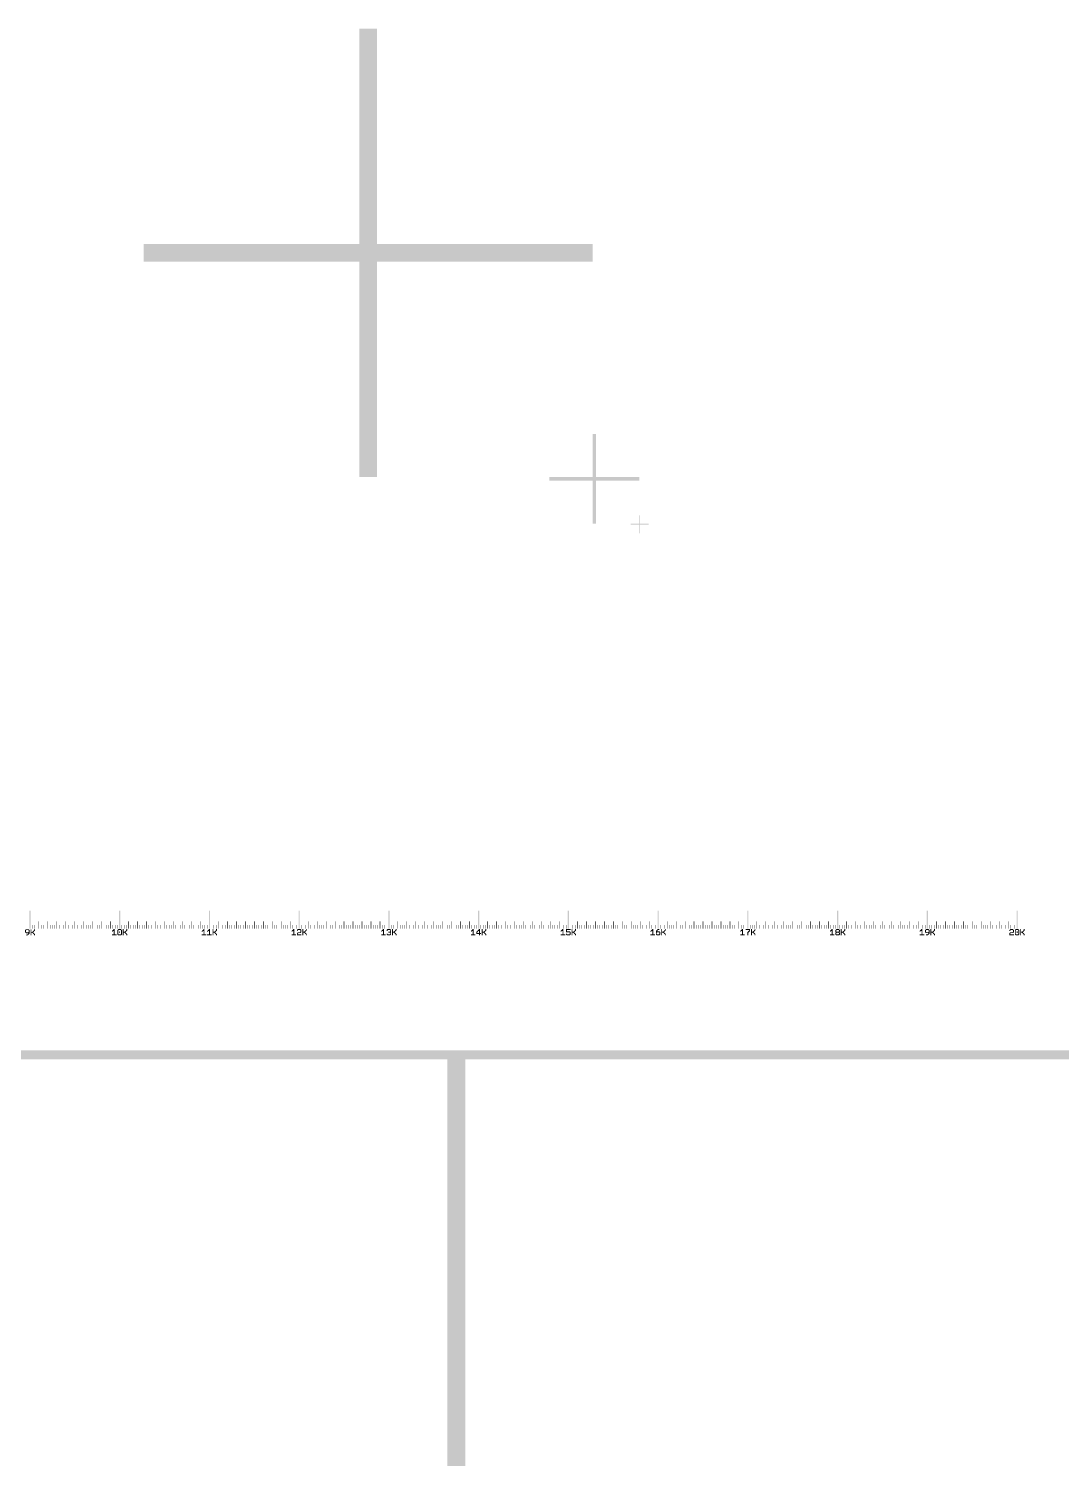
# Model space of a CAD drawing. Extents: x -40166 to 40284, y -45890 to 44060.
# Drawn here: x -28784 to -17275, y 21560 to 37500 of the extents above; entities that cross this region are included whole.
import ezdxf

# ---------------------------------------------------------------- set-up
doc = ezdxf.new("R2010")
doc.units = 0
doc.layers.add('L1D0_square', color=2, linetype='CONTINUOUS')

# ---------------------------------------------------------------- blocks, each defined once
blk = doc.blocks.new('TEXT$68')
at = {"layer": 'L1D0_square'}
for points in [[(0, 50), (20, 70), (20, 50)], [(0, 40), (0, 50), (5, 40), (15, 50)], [(0, 0), (0, 10), (20, 0), (20, 10)], [(20, 10), (20, 70), (30, 10), (30, 70)], [(20, 0), (20, 10), (50, 0), (50, 10)], [(60, 60), (70, 70), (95, 60), (95, 70)], [(60, 55), (60, 60), (70, 55), (75, 60)], [(60, 35), (60, 55), (70, 35), (70, 55)], [(70, 25), (60, 35), (95, 25), (95, 35)], [(70, 35), (70, 40), (75, 35)], [(70, 0), (70, 10), (90, 0), (100, 10)], [(85, 10), (95, 20), (100, 10), (110, 20)], [(95, 60), (95, 70), (110, 60), (100, 70)], [(100, 55), (95, 60), (110, 55), (110, 60)], [(95, 35), (100, 40), (100, 35)], [(95, 20), (95, 35), (110, 20), (110, 35)], [(100, 35), (100, 55), (110, 35), (110, 55)], [(120, 40), (120, 70), (130, 40), (130, 70)], [(120, 30), (120, 40), (140, 30), (140, 40)], [(120, 0), (120, 30), (130, 0), (130, 30)], [(140, 40), (145, 45), (155, 40), (160, 45)], [(140, 35), (140, 40), (150, 35), (155, 40)], [(140, 30), (140, 35), (155, 30), (150, 35)], [(145, 25), (140, 30), (160, 25), (155, 30)], [(145, 45), (160, 60), (160, 45)], [(160, 10), (145, 25), (160, 25)], [(160, 45), (160, 70), (170, 55), (170, 70)], [(160, 0), (160, 25), (170, 0), (170, 15)]]:
    blk.add_solid(points, dxfattribs=at)
blk = doc.blocks.new('TEXT$46')
at = {"layer": 'L1D0_square'}
for points in [[(0, 60), (10, 70), (35, 60), (35, 70)], [(0, 50), (0, 60), (10, 50), (10, 60)], [(0, 25), (10, 35), (15, 25), (15, 35)], [(0, 20), (0, 25), (10, 20), (15, 25)], [(0, 10), (0, 20), (10, 10), (10, 20)], [(0, 0), (0, 10), (50, 0), (50, 10)], [(10, 55), (10, 60), (15, 60)], [(15, 25), (15, 35), (40, 25), (50, 35)], [(35, 60), (35, 70), (50, 60), (40, 70)], [(40, 55), (35, 60), (50, 55), (50, 60)], [(35, 35), (40, 40), (40, 35)], [(40, 35), (40, 55), (50, 35), (50, 55)], [(60, 60), (70, 70), (75, 60), (75, 70)], [(60, 55), (60, 60), (70, 55), (75, 60)], [(60, 15), (60, 55), (70, 15), (70, 55)], [(60, 10), (60, 15), (75, 10), (70, 15)], [(70, 0), (60, 10), (75, 0), (75, 10)], [(75, 60), (75, 70), (110, 60), (100, 70)], [(75, 0), (75, 10), (100, 0), (110, 10)], [(80, 25), (80, 45), (90, 25), (90, 45)], [(100, 55), (95, 60), (110, 55), (110, 60)], [(95, 10), (100, 15), (110, 10), (110, 15)], [(100, 15), (100, 55), (110, 15), (110, 55)], [(120, 40), (120, 70), (130, 40), (130, 70)], [(120, 30), (120, 40), (140, 30), (140, 40)], [(120, 0), (120, 30), (130, 0), (130, 30)], [(140, 40), (145, 45), (155, 40), (160, 45)], [(140, 35), (140, 40), (150, 35), (155, 40)], [(140, 30), (140, 35), (155, 30), (150, 35)], [(145, 25), (140, 30), (160, 25), (155, 30)], [(145, 45), (160, 60), (160, 45)], [(160, 10), (145, 25), (160, 25)], [(160, 45), (160, 70), (170, 55), (170, 70)], [(160, 0), (160, 25), (170, 0), (170, 15)]]:
    blk.add_solid(points, dxfattribs=at)
blk = doc.blocks.new('TEXT$65')
at = {"layer": 'L1D0_square'}
for points in [[(0, 50), (20, 70), (20, 50)], [(0, 40), (0, 50), (5, 40), (15, 50)], [(0, 0), (0, 10), (20, 0), (20, 10)], [(20, 10), (20, 70), (30, 10), (30, 70)], [(20, 0), (20, 10), (50, 0), (50, 10)], [(60, 50), (80, 70), (80, 50)], [(60, 40), (60, 50), (65, 40), (75, 50)], [(60, 0), (60, 10), (80, 0), (80, 10)], [(80, 10), (80, 70), (90, 10), (90, 70)], [(80, 0), (80, 10), (110, 0), (110, 10)], [(120, 40), (120, 70), (130, 40), (130, 70)], [(120, 30), (120, 40), (140, 30), (140, 40)], [(120, 0), (120, 30), (130, 0), (130, 30)], [(140, 40), (145, 45), (155, 40), (160, 45)], [(140, 35), (140, 40), (150, 35), (155, 40)], [(140, 30), (140, 35), (155, 30), (150, 35)], [(145, 25), (140, 30), (160, 25), (155, 30)], [(145, 45), (160, 60), (160, 45)], [(160, 10), (145, 25), (160, 25)], [(160, 45), (160, 70), (170, 55), (170, 70)], [(160, 0), (160, 25), (170, 0), (170, 15)]]:
    blk.add_solid(points, dxfattribs=at)
blk = doc.blocks.new('TEXT$56')
at = {"layer": 'L1D0_square'}
for points in [[(0, 50), (20, 70), (20, 50)], [(0, 40), (0, 50), (5, 40), (15, 50)], [(0, 0), (0, 10), (20, 0), (20, 10)], [(20, 10), (20, 70), (30, 10), (30, 70)], [(20, 0), (20, 10), (50, 0), (50, 10)], [(60, 60), (70, 70), (75, 60), (75, 70)], [(60, 55), (60, 60), (70, 55), (75, 60)], [(60, 45), (60, 55), (70, 45), (70, 55)], [(60, 40), (60, 45), (75, 40), (70, 45)], [(65, 35), (60, 40), (75, 35), (75, 40)], [(60, 30), (65, 35), (75, 30), (75, 35)], [(60, 25), (60, 30), (70, 25), (75, 30)], [(60, 15), (60, 25), (70, 15), (70, 25)], [(60, 10), (60, 15), (75, 10), (70, 15)], [(70, 0), (60, 10), (75, 0), (75, 10)], [(75, 60), (75, 70), (110, 60), (100, 70)], [(75, 35), (75, 40), (95, 35), (95, 40)], [(75, 30), (75, 35), (110, 30), (105, 35)], [(75, 0), (75, 10), (100, 0), (110, 10)], [(100, 55), (95, 60), (110, 55), (110, 60)], [(95, 40), (100, 45), (110, 40), (110, 45)], [(95, 35), (95, 40), (105, 35), (110, 40)], [(100, 25), (95, 30), (100, 30)], [(95, 10), (100, 15), (110, 10), (110, 15)], [(100, 45), (100, 55), (110, 45), (110, 55)], [(100, 15), (100, 30), (110, 15), (110, 30)], [(120, 40), (120, 70), (130, 40), (130, 70)], [(120, 30), (120, 40), (140, 30), (140, 40)], [(120, 0), (120, 30), (130, 0), (130, 30)], [(140, 40), (145, 45), (155, 40), (160, 45)], [(140, 35), (140, 40), (150, 35), (155, 40)], [(140, 30), (140, 35), (155, 30), (150, 35)], [(145, 25), (140, 30), (160, 25), (155, 30)], [(145, 45), (160, 60), (160, 45)], [(160, 10), (145, 25), (160, 25)], [(160, 45), (160, 70), (170, 55), (170, 70)], [(160, 0), (160, 25), (170, 0), (170, 15)]]:
    blk.add_solid(points, dxfattribs=at)
blk = doc.blocks.new('device')
at = {"layer": 'L1D0_square'}
for points in [[(-4125, 8975), (-4125, 9075), (4100, 8975), (4100, 9075)], [(-4125, -9075), (-4125, 8975), (-4025, -9075), (-4025, 8975)], [(4000, -8975), (4000, 8975), (4100, -8975), (4100, 8975)]]:
    blk.add_solid(points, dxfattribs=at)
blk = doc.blocks.new('TEXT$47')
at = {"layer": 'L1D0_square'}
for points in [[(0, 60), (10, 70), (35, 60), (35, 70)], [(0, 55), (0, 60), (10, 55), (15, 60)], [(0, 35), (0, 55), (10, 35), (10, 55)], [(10, 25), (0, 35), (35, 25), (35, 35)], [(10, 35), (10, 40), (15, 35)], [(10, 0), (10, 10), (30, 0), (40, 10)], [(25, 10), (35, 20), (40, 10), (50, 20)], [(35, 60), (35, 70), (50, 60), (40, 70)], [(40, 55), (35, 60), (50, 55), (50, 60)], [(35, 35), (40, 40), (40, 35)], [(35, 20), (35, 35), (50, 20), (50, 35)], [(40, 35), (40, 55), (50, 35), (50, 55)], [(60, 40), (60, 70), (70, 40), (70, 70)], [(60, 30), (60, 40), (80, 30), (80, 40)], [(60, 0), (60, 30), (70, 0), (70, 30)], [(80, 40), (85, 45), (95, 40), (100, 45)], [(80, 35), (80, 40), (90, 35), (95, 40)], [(80, 30), (80, 35), (95, 30), (90, 35)], [(85, 25), (80, 30), (100, 25), (95, 30)], [(85, 45), (100, 60), (100, 45)], [(100, 10), (85, 25), (100, 25)], [(100, 45), (100, 70), (110, 55), (110, 70)], [(100, 0), (100, 25), (110, 0), (110, 15)]]:
    blk.add_solid(points, dxfattribs=at)
blk = doc.blocks.new('TEXT$70')
at = {"layer": 'L1D0_square'}
for points in [[(0, 50), (20, 70), (20, 50)], [(0, 40), (0, 50), (5, 40), (15, 50)], [(0, 0), (0, 10), (20, 0), (20, 10)], [(20, 10), (20, 70), (30, 10), (30, 70)], [(20, 0), (20, 10), (50, 0), (50, 10)], [(60, 50), (70, 60), (75, 50), (85, 60)], [(60, 35), (60, 50), (75, 35), (75, 50)], [(60, 15), (60, 35), (70, 15), (70, 35)], [(60, 10), (60, 15), (75, 10), (70, 15)], [(70, 0), (60, 10), (75, 0), (75, 10)], [(70, 60), (80, 70), (100, 60), (100, 70)], [(70, 30), (70, 35), (75, 35)], [(75, 35), (75, 45), (110, 35), (100, 45)], [(75, 0), (75, 10), (100, 0), (110, 10)], [(100, 30), (95, 35), (100, 35)], [(95, 10), (100, 15), (110, 10), (110, 15)], [(100, 15), (100, 35), (110, 15), (110, 35)], [(120, 40), (120, 70), (130, 40), (130, 70)], [(120, 30), (120, 40), (140, 30), (140, 40)], [(120, 0), (120, 30), (130, 0), (130, 30)], [(140, 40), (145, 45), (155, 40), (160, 45)], [(140, 35), (140, 40), (150, 35), (155, 40)], [(140, 30), (140, 35), (155, 30), (150, 35)], [(145, 25), (140, 30), (160, 25), (155, 30)], [(145, 45), (160, 60), (160, 45)], [(160, 10), (145, 25), (160, 25)], [(160, 45), (160, 70), (170, 55), (170, 70)], [(160, 0), (160, 25), (170, 0), (170, 15)]]:
    blk.add_solid(points, dxfattribs=at)
blk = doc.blocks.new('1mm-ruler')
at = {"layer": 'L1D0_square'}
for points in [[(0, 0), (0, 200), (13, 0), (13, 200)], [(30, 0), (30, 40), (33, 0), (33, 40)], [(55, 0), (55, 40), (58, 0), (58, 40)], [(80, 0), (80, 40), (83, 0), (83, 40)], [(104, 0), (104, 80), (109, 0), (109, 80)], [(130, 0), (130, 40), (133, 0), (133, 40)], [(155, 0), (155, 40), (158, 0), (158, 40)], [(180, 0), (180, 40), (183, 0), (183, 40)], [(204, 0), (204, 80), (209, 0), (209, 80)], [(230, 0), (230, 40), (233, 0), (233, 40)], [(255, 0), (255, 40), (258, 0), (258, 40)], [(280, 0), (280, 40), (283, 0), (283, 40)], [(304, 0), (304, 80), (309, 0), (309, 80)], [(330, 0), (330, 40), (333, 0), (333, 40)], [(355, 0), (355, 40), (358, 0), (358, 40)], [(380, 0), (380, 40), (383, 0), (383, 40)], [(404, 0), (404, 80), (409, 0), (409, 80)], [(430, 0), (430, 40), (433, 0), (433, 40)], [(455, 0), (455, 40), (458, 0), (458, 40)], [(480, 0), (480, 40), (483, 0), (483, 40)], [(504, 0), (504, 80), (509, 0), (509, 80)], [(530, 0), (530, 40), (533, 0), (533, 40)], [(555, 0), (555, 40), (558, 0), (558, 40)], [(580, 0), (580, 40), (583, 0), (583, 40)], [(604, 0), (604, 80), (609, 0), (609, 80)], [(630, 0), (630, 40), (633, 0), (633, 40)], [(655, 0), (655, 40), (658, 0), (658, 40)], [(680, 0), (680, 40), (683, 0), (683, 40)], [(704, 0), (704, 80), (709, 0), (709, 80)], [(730, 0), (730, 40), (733, 0), (733, 40)], [(755, 0), (755, 40), (758, 0), (758, 40)], [(780, 0), (780, 40), (783, 0), (783, 40)], [(804, 0), (804, 80), (809, 0), (809, 80)], [(830, 0), (830, 40), (833, 0), (833, 40)], [(855, 0), (855, 40), (858, 0), (858, 40)], [(880, 0), (880, 40), (883, 0), (883, 40)], [(904, 0), (904, 80), (909, 0), (909, 80)], [(930, 0), (930, 40), (933, 0), (933, 40)], [(955, 0), (955, 40), (958, 0), (958, 40)], [(980, 0), (980, 40), (983, 0), (983, 40)]]:
    blk.add_solid(points, dxfattribs=at)
blk = doc.blocks.new('TEXT$49')
at = {"layer": 'L1D0_square'}
for points in [[(0, 50), (20, 70), (20, 50)], [(0, 40), (0, 50), (5, 40), (15, 50)], [(0, 0), (0, 10), (20, 0), (20, 10)], [(20, 10), (20, 70), (30, 10), (30, 70)], [(20, 0), (20, 10), (50, 0), (50, 10)], [(60, 60), (60, 70), (110, 60), (110, 70)], [(60, 45), (60, 60), (70, 45), (70, 60)], [(60, 35), (60, 45), (110, 35), (100, 45)], [(70, 0), (60, 10), (70, 20), (60, 20)], [(70, 0), (70, 15), (75, 0), (75, 10)], [(75, 0), (75, 10), (100, 0), (110, 10)], [(100, 30), (95, 35), (100, 35)], [(95, 10), (100, 15), (110, 10), (110, 15)], [(100, 15), (100, 35), (110, 15), (110, 35)], [(120, 40), (120, 70), (130, 40), (130, 70)], [(120, 30), (120, 40), (140, 30), (140, 40)], [(120, 0), (120, 30), (130, 0), (130, 30)], [(140, 40), (145, 45), (155, 40), (160, 45)], [(140, 35), (140, 40), (150, 35), (155, 40)], [(140, 30), (140, 35), (155, 30), (150, 35)], [(145, 25), (140, 30), (160, 25), (155, 30)], [(145, 45), (160, 60), (160, 45)], [(160, 10), (145, 25), (160, 25)], [(160, 45), (160, 70), (170, 55), (170, 70)], [(160, 0), (160, 25), (170, 0), (170, 15)]]:
    blk.add_solid(points, dxfattribs=at)
blk = doc.blocks.new('TEXT$53')
at = {"layer": 'L1D0_square'}
for points in [[(0, 50), (20, 70), (20, 50)], [(0, 40), (0, 50), (5, 40), (15, 50)], [(0, 0), (0, 10), (20, 0), (20, 10)], [(20, 10), (20, 70), (30, 10), (30, 70)], [(20, 0), (20, 10), (50, 0), (50, 10)], [(60, 60), (60, 70), (110, 60), (110, 70)], [(80, 35), (95, 50), (95, 35), (110, 50)], [(80, 0), (80, 35), (90, 0), (90, 35)], [(90, 30), (90, 35), (95, 35)], [(95, 50), (100, 55), (100, 50)], [(100, 50), (100, 60), (110, 50), (110, 60)], [(120, 40), (120, 70), (130, 40), (130, 70)], [(120, 30), (120, 40), (140, 30), (140, 40)], [(120, 0), (120, 30), (130, 0), (130, 30)], [(140, 40), (145, 45), (155, 40), (160, 45)], [(140, 35), (140, 40), (150, 35), (155, 40)], [(140, 30), (140, 35), (155, 30), (150, 35)], [(145, 25), (140, 30), (160, 25), (155, 30)], [(145, 45), (160, 60), (160, 45)], [(160, 10), (145, 25), (160, 25)], [(160, 45), (160, 70), (170, 55), (170, 70)], [(160, 0), (160, 25), (170, 0), (170, 15)]]:
    blk.add_solid(points, dxfattribs=at)
blk = doc.blocks.new('TEXT$75')
at = {"layer": 'L1D0_square'}
for points in [[(0, 50), (20, 70), (20, 50)], [(0, 40), (0, 50), (5, 40), (15, 50)], [(0, 0), (0, 10), (20, 0), (20, 10)], [(20, 10), (20, 70), (30, 10), (30, 70)], [(20, 0), (20, 10), (50, 0), (50, 10)], [(60, 35), (60, 40), (70, 35), (70, 50)], [(60, 25), (60, 35), (70, 25), (70, 35)], [(60, 15), (60, 25), (110, 15), (110, 25)], [(70, 50), (85, 65), (85, 50)], [(70, 35), (70, 50), (85, 50)], [(85, 50), (85, 65), (90, 50), (90, 70)], [(90, 35), (90, 70), (100, 35), (100, 70)], [(90, 25), (90, 35), (100, 25), (100, 35)], [(90, 0), (90, 15), (100, 0), (100, 15)], [(120, 40), (120, 70), (130, 40), (130, 70)], [(120, 30), (120, 40), (140, 30), (140, 40)], [(120, 0), (120, 30), (130, 0), (130, 30)], [(140, 40), (145, 45), (155, 40), (160, 45)], [(140, 35), (140, 40), (150, 35), (155, 40)], [(140, 30), (140, 35), (155, 30), (150, 35)], [(145, 25), (140, 30), (160, 25), (155, 30)], [(145, 45), (160, 60), (160, 45)], [(160, 10), (145, 25), (160, 25)], [(160, 45), (160, 70), (170, 55), (170, 70)], [(160, 0), (160, 25), (170, 0), (170, 15)]]:
    blk.add_solid(points, dxfattribs=at)
blk = doc.blocks.new('TEXT$62')
at = {"layer": 'L1D0_square'}
for points in [[(0, 50), (20, 70), (20, 50)], [(0, 40), (0, 50), (5, 40), (15, 50)], [(0, 0), (0, 10), (20, 0), (20, 10)], [(20, 10), (20, 70), (30, 10), (30, 70)], [(20, 0), (20, 10), (50, 0), (50, 10)], [(60, 60), (70, 70), (110, 60), (100, 70)], [(60, 50), (60, 60), (70, 50), (70, 60)], [(60, 10), (60, 20), (70, 10), (70, 20)], [(70, 0), (60, 10), (80, 0), (80, 10)], [(70, 55), (70, 60), (75, 60)], [(70, 10), (70, 15), (75, 10)], [(80, 35), (80, 40), (105, 35), (110, 40)], [(80, 30), (80, 35), (110, 30), (105, 35)], [(80, 0), (80, 10), (100, 0), (110, 10)], [(100, 55), (95, 60), (100, 60)], [(95, 40), (100, 45), (100, 40)], [(100, 25), (95, 30), (110, 25), (110, 30)], [(95, 10), (100, 15), (110, 10), (110, 15)], [(100, 50), (100, 60), (110, 50), (110, 60)], [(100, 40), (100, 50), (110, 40), (110, 50)], [(100, 15), (100, 25), (110, 15), (110, 25)], [(120, 40), (120, 70), (130, 40), (130, 70)], [(120, 30), (120, 40), (140, 30), (140, 40)], [(120, 0), (120, 30), (130, 0), (130, 30)], [(140, 40), (145, 45), (155, 40), (160, 45)], [(140, 35), (140, 40), (150, 35), (155, 40)], [(140, 30), (140, 35), (155, 30), (150, 35)], [(145, 25), (140, 30), (160, 25), (155, 30)], [(145, 45), (160, 60), (160, 45)], [(160, 10), (145, 25), (160, 25)], [(160, 45), (160, 70), (170, 55), (170, 70)], [(160, 0), (160, 25), (170, 0), (170, 15)]]:
    blk.add_solid(points, dxfattribs=at)
blk = doc.blocks.new('TEXT$74')
at = {"layer": 'L1D0_square'}
for points in [[(0, 50), (20, 70), (20, 50)], [(0, 40), (0, 50), (5, 40), (15, 50)], [(0, 0), (0, 10), (20, 0), (20, 10)], [(20, 10), (20, 70), (30, 10), (30, 70)], [(20, 0), (20, 10), (50, 0), (50, 10)], [(60, 60), (70, 70), (95, 60), (95, 70)], [(60, 50), (60, 60), (70, 50), (70, 60)], [(60, 25), (70, 35), (75, 25), (75, 35)], [(60, 20), (60, 25), (70, 20), (75, 25)], [(60, 10), (60, 20), (70, 10), (70, 20)], [(60, 0), (60, 10), (110, 0), (110, 10)], [(70, 55), (70, 60), (75, 60)], [(75, 25), (75, 35), (100, 25), (110, 35)], [(95, 60), (95, 70), (110, 60), (100, 70)], [(100, 55), (95, 60), (110, 55), (110, 60)], [(95, 35), (100, 40), (100, 35)], [(100, 35), (100, 55), (110, 35), (110, 55)], [(120, 40), (120, 70), (130, 40), (130, 70)], [(120, 30), (120, 40), (140, 30), (140, 40)], [(120, 0), (120, 30), (130, 0), (130, 30)], [(140, 40), (145, 45), (155, 40), (160, 45)], [(140, 35), (140, 40), (150, 35), (155, 40)], [(140, 30), (140, 35), (155, 30), (150, 35)], [(145, 25), (140, 30), (160, 25), (155, 30)], [(145, 45), (160, 60), (160, 45)], [(160, 10), (145, 25), (160, 25)], [(160, 45), (160, 70), (170, 55), (170, 70)], [(160, 0), (160, 25), (170, 0), (170, 15)]]:
    blk.add_solid(points, dxfattribs=at)
blk = doc.blocks.new('TEXT$44')
at = {"layer": 'L1D0_square'}
for points in [[(0, 50), (20, 70), (20, 50)], [(0, 40), (0, 50), (5, 40), (15, 50)], [(0, 0), (0, 10), (20, 0), (20, 10)], [(20, 10), (20, 70), (30, 10), (30, 70)], [(20, 0), (20, 10), (50, 0), (50, 10)], [(60, 60), (70, 70), (75, 60), (75, 70)], [(60, 55), (60, 60), (70, 55), (75, 60)], [(60, 15), (60, 55), (70, 15), (70, 55)], [(60, 10), (60, 15), (75, 10), (70, 15)], [(70, 0), (60, 10), (75, 0), (75, 10)], [(75, 60), (75, 70), (110, 60), (100, 70)], [(75, 0), (75, 10), (100, 0), (110, 10)], [(80, 25), (80, 45), (90, 25), (90, 45)], [(100, 55), (95, 60), (110, 55), (110, 60)], [(95, 10), (100, 15), (110, 10), (110, 15)], [(100, 15), (100, 55), (110, 15), (110, 55)], [(120, 40), (120, 70), (130, 40), (130, 70)], [(120, 30), (120, 40), (140, 30), (140, 40)], [(120, 0), (120, 30), (130, 0), (130, 30)], [(140, 40), (145, 45), (155, 40), (160, 45)], [(140, 35), (140, 40), (150, 35), (155, 40)], [(140, 30), (140, 35), (155, 30), (150, 35)], [(145, 25), (140, 30), (160, 25), (155, 30)], [(145, 45), (160, 60), (160, 45)], [(160, 10), (145, 25), (160, 25)], [(160, 45), (160, 70), (170, 55), (170, 70)], [(160, 0), (160, 25), (170, 0), (170, 15)]]:
    blk.add_solid(points, dxfattribs=at)

msp = doc.modelspace()

# ---------------------------------------------------------------- linework, layer by layer
at = {"layer": 'L1D0_square'}
for points in [[(-25100, 32500), (-25100, 37500), (-24900, 32500), (-24900, 37500)], [(-27500, 34900), (-27500, 35100), (-22500, 34900), (-22500, 35100)], [(-22500, 31980), (-22500, 32980), (-22460, 31980), (-22460, 32980)], [(-22980, 32460), (-22980, 32500), (-21980, 32460), (-21980, 32500)], [(-21980, 31875), (-21980, 32075), (-21970, 31875), (-21970, 32075)], [(-22075, 31970), (-22075, 31980), (-21875, 31970), (-21875, 31980)], [(-21875, 31854), (-21875, 31894), (-21873, 31854), (-21873, 31894)], [(-21894, 31873), (-21894, 31875), (-21854, 31873), (-21854, 31875)], [(-17775, 27467), (-17775, 27667), (-17762, 27467), (-17762, 27667)]]:
    msp.add_solid(points, dxfattribs=at)

# ---------------------------------------------------------------- block references
for name, p in [('1mm-ruler', (-28775, 27467)), ('1mm-ruler', (-27775, 27467)), ('1mm-ruler', (-26775, 27467)), ('1mm-ruler', (-25775, 27467)), ('1mm-ruler', (-24775, 27467)), ('1mm-ruler', (-23775, 27467)), ('1mm-ruler', (-22775, 27467)), ('1mm-ruler', (-21775, 27467)), ('1mm-ruler', (-20775, 27467)), ('1mm-ruler', (-19775, 27467)), ('1mm-ruler', (-18775, 27467)), ('TEXT$47', (-28822, 27390)), ('TEXT$44', (-27854, 27391)), ('TEXT$65', (-26854, 27391)), ('TEXT$74', (-25854, 27391)), ('TEXT$62', (-24854, 27391)), ('TEXT$75', (-23854, 27391)), ('TEXT$49', (-22854, 27391)), ('TEXT$70', (-21854, 27391)), ('TEXT$53', (-20854, 27391)), ('TEXT$56', (-19854, 27391)), ('TEXT$68', (-18854, 27391)), ('TEXT$46', (-17854, 27391)), ('device', (-28016, 17035)), ('device', (-19991, 17035))]:
    msp.add_blockref(name, p)

doc.saveas('drawing.dxf')
